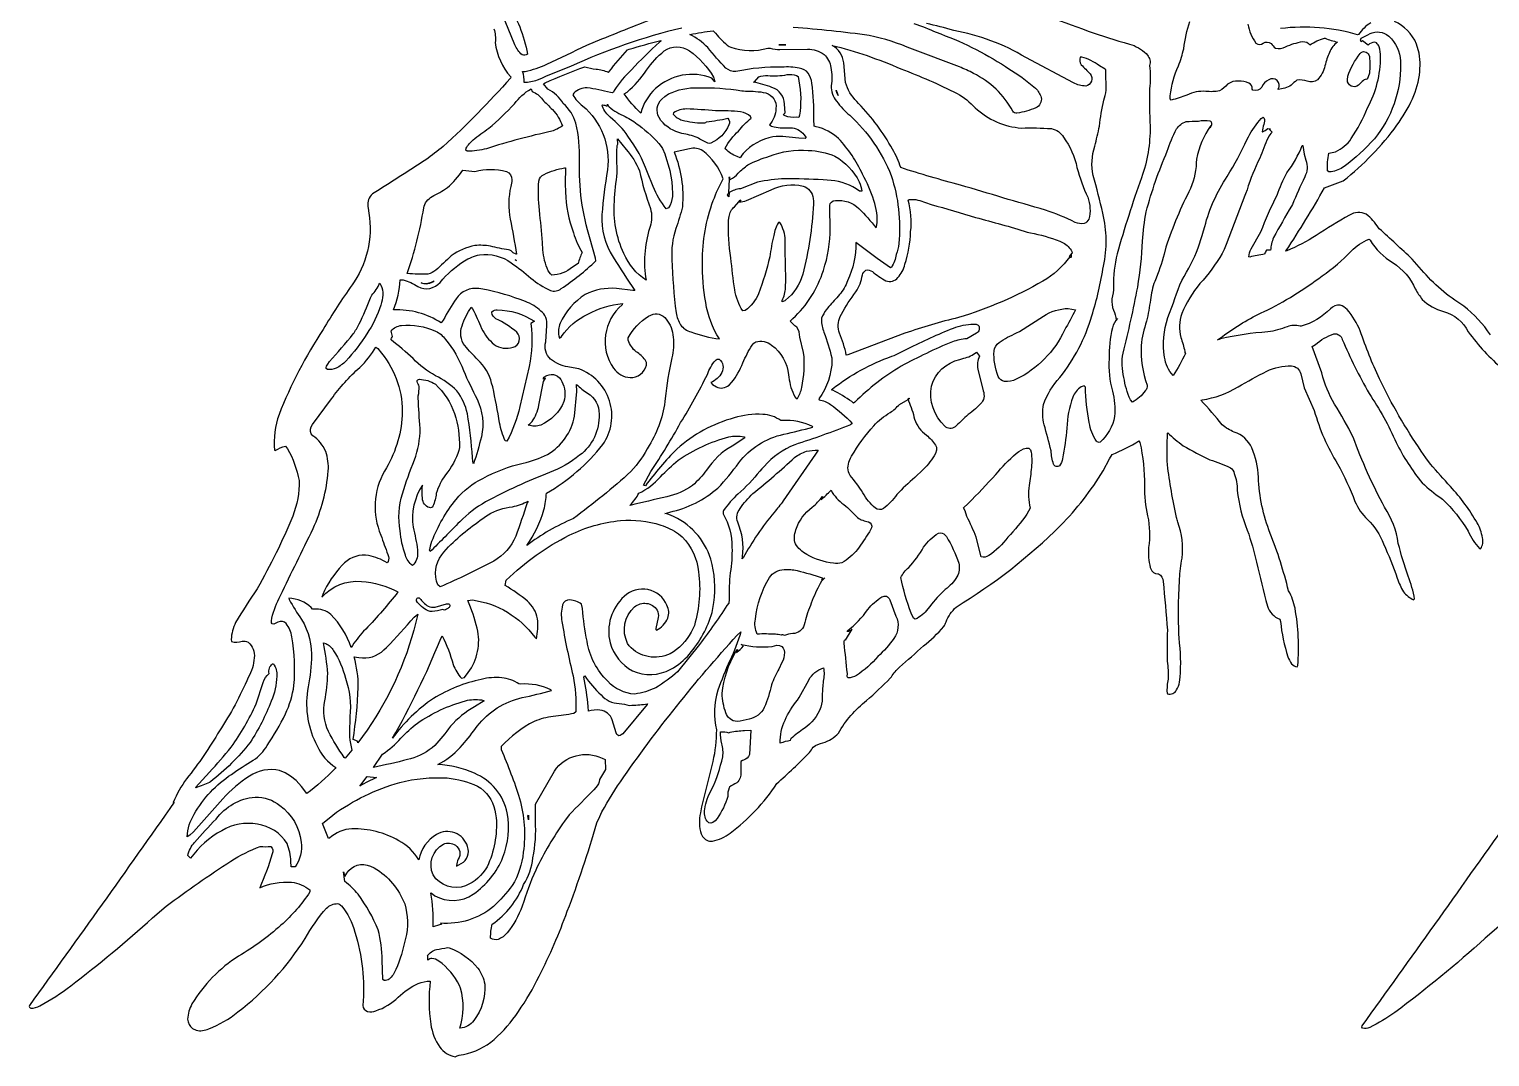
# Model space of a CAD drawing. Extents: x 0.8 to 44.8, y 1.2 to 29.5.
# Drawn here: x 0.79 to 22.09, y 1.5 to 16.5 of the extents above; entities that cross this region are included whole.
import ezdxf

# ---------------------------------------------------------------- set-up
doc = ezdxf.new("R2010")
doc.units = 0
doc.linetypes.add('0', pattern=[0])
doc.layers.add('1', color=7, linetype='0')

msp = doc.modelspace()

# ---------------------------------------------------------------- linework, layer by layer
at = {"layer": '1'}
for points in [[(7.871696, 16.269699), (7.685135, 16.720421), (7.665901, 16.75421, -0.068811), (7.450371, 17.151712, -0.186993), (7.467583, 17.429319, -0.104079), (7.503304, 17.461443, 0.078927), (7.752174, 16.894976, -0.096952), (8.05571, 16.132799, -0.250006), (7.976822, 16.123709, -0.133185)], [(10.908104, 9.423386, -0.133838), (11.036461, 8.936888, -0.046109), (11.010834, 8.563993, 0.035316), (10.995377, 8.176584), (10.988976, 8.123156, -0.016765), (10.562675, 7.518938), (10.243614, 7.121006, -0.043522), (9.924942, 6.884491, -0.065452), (9.617477, 6.793995, -0.190952), (9.225258, 6.980438, -0.161366), (8.924072, 7.566687, -0.033774), (8.858215, 8.043322), (8.843605, 8.107985, 0.108742), (8.673134, 8.170662, 0.358003), (8.564598, 8.094681, 0.102649), (8.555435, 7.852951, 0.01674), (8.718903, 7.05961, -0.060676), (8.757927, 6.536404), (8.731804, 6.513443, -0.039636), (8.429237, 6.469381, 0.060646), (8.152191, 6.396534, 0.077477), (7.670975, 6.030542), (7.669823, 5.985378, -0.026241), (7.938736, 5.271761, -0.10027), (7.993599, 4.485378, -0.108322), (7.832893, 4.000854, -0.031932), (7.558548, 3.692699, -0.193394), (6.783958, 3.450836), (6.802109, 3.430229, 0.068474), (6.68026, 3.397175), (6.677216, 3.406826, 0.051923), (6.645592, 3.890404), (6.648796, 3.893303), (6.701248, 3.852631, 0.288514), (7.263725, 3.87542, 0.147097), (7.695366, 4.413284, 0.137025), (7.759613, 5.059208, 0.245428), (7.282639, 5.638985, 0.094302), (6.744865, 5.766552), (6.790398, 5.791561, 0.089408), (7.105354, 6.052912, 0.028708), (7.321831, 6.327749, -0.174729), (7.977737, 6.742359, 0.017256), (8.402946, 6.846745), (8.3936, 6.857252, 0.133558), (7.954597, 6.939934), (7.930191, 6.942423, 0.134089), (7.678802, 7.031059, 0.090546), (7.381081, 7.008478, 0.084958), (6.68264, 6.730246, 0.089152), (6.084618, 6.149088, 0.034329), (6.780296, 7.583254), (6.810364, 7.645987, -0.049213), (6.970764, 7.226053, 0.104764), (7.094086, 7.025581), (7.133797, 7.037092), (7.187744, 7.107695, 0.227165), (7.319923, 7.754642, 0.049891), (7.182426, 8.159788), (7.251122, 8.168188, -0.204578), (8.160675, 7.624094), (8.174431, 7.608654), (8.18438, 7.600199, 0.087755), (8.199203, 7.894089, 0.171571), (8.05246, 8.151476, 0.03609), (7.727974, 8.377926), (7.745209, 8.458427, -0.074924), (8.663307, 9.112896, -0.089659), (9.411728, 9.326508, -0.097537), (9.99926, 9.261286, -0.063585), (10.257393, 9.132856), (10.310997, 9.08819, -0.169093), (10.548363, 8.576302, -0.106222), (10.488503, 7.796106), (10.440964, 7.699326, -0.147733), (10.133362, 7.383104, -0.336515), (9.537796, 7.499317), (9.513992, 7.534124, -0.338363), (9.616554, 8.066547, -0.46073), (9.943466, 8.019522, -0.172983), (9.960571, 7.911377), (9.926689, 7.750154), (9.928169, 7.735815), (9.933601, 7.724808, 0.177004), (10.100769, 7.903557, 0.206248), (10.087883, 8.089891, 0.523527), (9.465363, 8.22015, 0.273481), (9.25779, 7.543192, 0.201662), (9.584518, 7.134594, 0.233642), (10.142624, 7.156681, 0.10508), (10.415245, 7.378998, 0.108897), (10.745705, 7.983311), (10.770248, 8.130369, 0.107072), (10.728432, 8.7626, 0.223459), (10.140999, 9.403828), (10.100037, 9.41865), (10.058426, 9.431547), (10.094124, 9.441345), (10.129898, 9.450886, 0.126542), (10.831398, 9.801071, 0.035392), (11.135216, 10.170527, -0.17474), (11.790398, 10.586079, 0.016648), (12.215401, 10.690268), (12.20903, 10.701, 0.133347), (11.770172, 10.784334), (11.746918, 10.784943, 0.156188), (11.4851, 10.875532, 0.091165), (11.066437, 10.823399, 0.118663), (10.23391, 10.37031, 0.039782), (9.775795, 9.834051), (9.74823, 9.842627), (9.853745, 10.042765, 0.021759), (10.28701, 10.754822, 0.029078), (10.677116, 11.459894, -0.091145), (10.795105, 11.663261, -0.297581), (10.850708, 11.680138, -0.380073), (10.886307, 11.487291, -0.179696), (10.729141, 11.340811), (10.754097, 11.311296), (10.808807, 11.277191, 0.31609), (10.993088, 11.303661), (11.031815, 11.341524, 0.078655), (11.19397, 11.628101, -0.030486), (11.329208, 11.886354), (11.355705, 11.915754), (11.382645, 11.933008, -0.248644), (11.613976, 11.885834, -0.214832), (11.861893, 11.451639), (11.867165, 11.420124, 0.105629), (11.956039, 11.129261), (11.973297, 11.10684), (11.990662, 11.105558, 0.09542), (12.053406, 11.26906, 0.083518), (12.081207, 11.778406), (12.026222, 12.004015, 0.150641), (11.980721, 12.145979, -0.062324), (11.887222, 12.234482), (11.923813, 12.272774, 0.131858), (12.369545, 12.976114, 0.083386), (12.467659, 13.591881, 0.004807), (12.46212, 13.921726, -0.391709), (12.543755, 13.995558, -0.227732), (12.887695, 13.879152, -0.024395), (13.140602, 13.597284), (13.1502, 13.636625, 0.112678), (13.105568, 13.994984, 0.052095), (12.939682, 14.379143, 0.083938), (12.590363, 14.900297, 0.140036), (12.264732, 15.071461), (12.237389, 15.083349), (12.229385, 15.182411, 0.035678), (12.202072, 15.710453, 0.101352), (12.148994, 15.855753, 0.20379), (12.018456, 15.927547, 0.073649), (11.766594, 15.941938, 0.056038), (11.094795, 15.879469, -0.198279), (10.948227, 15.928848, -0.018565), (10.683319, 16.226604, 0.088388), (10.423225, 16.419209, -0.024381), (10.761948, 16.471622), (10.797043, 16.437056, 0.071003), (10.994736, 16.244457), (11.017632, 16.232805, 0.15995), (11.558868, 16.221735), (11.594513, 16.219913, 0.052797), (11.735527, 16.198759), (12.137329, 16.204725, -0.16614), (12.379707, 16.129089, -0.165523), (12.478638, 15.93503, -0.079452), (12.484848, 15.671783, 0.192904), (12.562218, 15.444014, 0.06613), (12.753647, 15.239574, -0.114928), (13.356705, 14.362129, -0.104262), (13.470345, 13.366844, -0.049397), (13.432495, 13.210079, -0.101824), (13.360802, 13.020964), (13.354752, 13.017408), (13.347977, 13.015566), (13.155624, 13.14912), (12.843529, 13.384226, -0.115611), (12.722298, 12.826195, -0.08893), (12.604607, 12.62331), (12.566071, 12.576544, 0.018663), (12.41272, 12.405973, 0.061068), (12.343742, 12.27939), (12.340561, 12.258165, 0.08487), (12.377892, 12.073977, -0.036176), (12.49147, 11.701632), (12.49498, 11.669893, -0.15256), (12.305069, 11.102592), (12.307259, 11.089085, -0.112424), (12.473724, 11.021734, -0.041978), (12.790932, 10.744213), (12.765167, 10.72459, -0.018231), (11.952011, 10.432566, 0.12415), (11.505547, 10.116278), (11.47406, 10.081877), (11.442215, 10.046158, -0.045284), (11.121986, 9.713818, 0.043439), (10.913345, 9.472963, 0.178359)], [(20.582382, 16.417246), (20.617188, 16.392481, -0.192579), (20.784042, 16.03157), (20.787727, 15.979927, -0.175049), (20.406677, 14.897512, -0.043181), (19.963249, 14.490759, -0.106572), (19.773582, 14.415239), (19.73909, 14.41724), (19.722038, 14.430212, -0.087582), (19.742332, 14.685452), (19.837006, 14.708166, 0.141119), (20.06694, 14.899233, 0.050125), (20.306206, 15.348066, 0.122856), (20.495369, 16.098141, 0.061011), (20.475708, 16.236986, 0.111887), (20.433784, 16.297728), (20.409966, 16.30628, 0.172978), (20.313934, 16.264933), (20.231667, 16.326601), (20.213936, 16.313847, -0.302614), (20.210045, 16.364168), (20.308716, 16.414854, -0.287569)], [(6.102646, 12.399435, 0.067497), (6.19976, 12.839014), (6.240837, 12.838757, -0.089379), (6.454796, 12.73946, 0.346323), (6.781036, 12.802299, -0.077116), (7.133507, 13.116238, -0.079848), (7.35434, 13.203676, -0.194342), (7.818619, 13.085756, -0.030291), (8.10508, 12.862448, 0.060394), (8.387947, 12.684559, 0.266192), (8.546829, 12.710836, 0.042933), (9.049973, 13.114288), (9.046982, 13.155016), (8.968094, 13.430458, -0.08326), (8.814545, 14.579454, 0.060435), (8.760292, 15.123512, 0.141038), (8.576691, 15.41287, 0.132234), (8.351456, 15.621912), (8.289063, 15.700937), (8.312317, 15.715338, -0.014592), (8.890793, 15.947647, 0.073285), (9.054085, 15.914948, -0.074149), (9.231956, 15.869961), (9.245911, 15.878813, -0.023564), (9.513199, 16.193514), (9.537117, 16.204105, -0.011694), (9.998863, 16.330135), (9.998611, 16.322414), (9.980423, 16.304777, 0.028191), (9.571503, 15.903025, 0.070549), (9.320656, 15.602169), (9.30999, 15.579296), (9.292953, 15.566923), (9.262924, 15.571272, 0.037505), (8.923157, 15.639925, 0.197251), (8.731453, 15.563446), (8.716705, 15.53878, 0.116791), (8.858131, 15.377499, -0.258319), (9.219887, 14.443567, 0.014841), (9.137878, 13.790602, 0.14994), (9.301544, 13.169115, 0.008912), (9.620476, 12.683775), (9.588631, 12.684246), (9.351112, 12.711102, 0.144763), (8.894897, 12.624876, 0.137303), (8.529343, 12.20443, 0.141734), (8.509048, 12.019827), (8.521965, 11.986601), (8.550629, 12.011873, -0.128554), (8.932877, 12.339706, -0.091885), (9.440453, 12.493967), (9.436089, 12.475977, 0.386092), (9.307907, 11.547901, 0.218678), (9.551826, 11.411703, 0.339843), (9.790428, 11.592409, 0.233657), (9.768105, 11.669504, 0.088712), (9.641457, 11.788885, -0.141624), (9.520653, 11.959324), (9.524483, 11.992662, -0.127715), (9.816933, 12.307819), (9.854729, 12.325441, -0.367482), (10.076294, 12.265642, -0.161865), (10.17923, 12.002832, -0.082777), (10.160789, 11.701344, 0.03383), (10.063828, 11.107874, -0.112429), (9.828194, 10.421165, -0.057254), (9.563423, 10.041695, -0.022617), (8.725548, 9.355894, 0.063732), (8.042854, 8.961487, 0.085818), (8.293686, 9.482954, 0.050786), (8.329201, 9.726068, 0.09865), (9.152435, 10.435648, 0.494325), (8.802414, 11.539423), (8.722786, 11.55521), (8.644722, 11.56867, -0.125594), (8.392235, 11.681967, -0.282702), (8.32061, 11.932735), (8.33567, 12.173269, 0.264751), (8.251305, 12.383783, 0.096686), (8.02433, 12.522516, 0.043244), (7.401855, 12.704638), (7.346718, 12.711121, 0.280643), (7.014183, 12.56386, 0.031862), (6.827095, 12.250669), (6.796669, 12.20998, 0.158262)], [(10.78511, 15.728458), (10.744652, 15.782566, 0.284998), (9.920799, 15.628677, 0.138439), (9.705154, 15.272629, -0.055786), (9.465218, 15.552528), (9.505791, 15.579466, 0.075709), (9.789711, 15.89913, -0.05989), (10.047256, 16.179298, -0.324392), (10.415161, 16.178076, -0.113758), (10.765099, 15.796385, -0.073823)], [(11.823868, 16.267664, -0.041467), (11.717751, 16.268864, -0.019142)], [(16.173523, 13.661863, -0.161655), (16.04203, 13.677523, 0.034306), (15.608269, 13.856495, -0.004013), (14.370102, 14.220844, -0.013185), (13.496902, 14.475933, 0.063093), (13.377434, 14.745232, 0.065305), (12.88208, 15.4118), (12.855797, 15.441721, -0.129754), (12.69326, 15.71842), (12.665329, 16.003212, 0.25153), (12.496544, 16.26018, -0.042925), (13.500633, 15.917002, -0.026881), (14.319664, 15.559261, -0.07304), (14.583771, 15.349728, 0.17131), (15.258575, 15.053215, -0.028247), (15.693871, 15.04497, -0.212561), (15.872955, 14.919077, -0.104661), (16.067589, 14.476824, 0.04408), (16.225281, 14.043493, -0.15515), (16.239754, 13.723539, -0.20406)], [(20.011604, 15.756994), (20.018555, 15.809137, -0.088774), (20.198074, 16.142273, -0.571975), (20.323883, 16.121178), (20.332321, 16.095779, -0.054385), (20.331596, 15.855536), (20.30027, 15.761675, 0.31679), (20.244049, 15.747101, 0.04458), (20.170753, 15.677593, -0.631154)], [(11.803345, 15.402561, 0.32035), (11.61956, 15.646612, 0.047632), (11.35112, 15.723083, 0.034525), (11.364433, 15.726833), (11.426682, 15.799442, -0.112794), (11.558182, 15.820087, 0.063207), (11.839966, 15.832668, -0.093104), (11.977203, 15.819832), (12.000458, 15.807299, -0.081969), (12.029549, 15.298857), (12.022842, 15.241621), (12.012459, 15.208235), (11.970291, 15.211718, -0.125741), (11.810661, 15.231375), (11.794594, 15.2432), (11.789146, 15.251078), (11.810936, 15.276911)], [(7.261047, 14.88003, -0.019349), (7.488281, 15.05047, 0.035087), (7.864418, 15.409458, -0.102391), (8.105682, 15.624113), (8.121407, 15.588488, -0.140536), (8.272797, 15.472574, 0.032551), (8.421097, 15.323442, -0.094418), (8.563049, 15.085581, -0.088856), (8.40757, 15.007238, 0.024792), (7.456673, 14.75214, -0.066981), (7.17601, 14.716053), (7.154686, 14.731489), (7.16069, 14.759096, -0.112944)], [(11.234825, 15.593962, -0.044141), (11.527763, 15.568844, -0.369937), (11.678192, 15.339764, -0.164723), (11.585342, 15.098795), (11.614983, 15.081238), (11.65313, 15.069508, 0.06006), (11.888252, 15.059111, -0.226554), (12.086395, 14.957417), (12.116577, 14.915977), (12.105873, 14.899721), (12.011978, 14.904551, 0.055453), (11.634216, 14.927206, 0.15726), (11.199974, 14.683279), (11.181099, 14.657385), (11.166351, 14.631334), (11.154457, 14.616701), (11.110199, 14.639854, -0.111226), (10.941338, 14.746756), (10.935532, 14.759647, -0.072423), (11.133224, 15.010431, -0.0592), (11.317825, 15.199572), (11.307076, 15.22051, 0.156582), (11.162964, 15.289482, 0.044313), (10.798485, 15.302811, 0.015742), (10.37352, 15.332783, 0.134825), (10.18602, 15.277315), (10.180115, 15.255224, 0.189031), (10.312202, 15.170895, 0.082073), (10.608307, 15.130692, 0.265018), (10.666161, 15.144495, 0.017995), (10.974602, 15.195473, -0.305343), (10.992348, 15.100622, -0.1893), (10.729774, 14.833727, -0.116365), (10.686127, 14.832561, -0.045346), (10.529587, 14.916218, 0.046656), (10.303802, 14.974518, -0.158938), (10.000252, 15.162611), (9.972908, 15.206789, -0.337157), (10.011292, 15.477268), (10.055565, 15.51638), (10.111832, 15.551825, -0.117678), (10.541611, 15.642275, -0.044397), (11.178604, 15.597431), (11.205757, 15.595436)], [(12.556908, 15.605528), (12.585701, 15.529772, -0.115009)], [(9.886803, 14.201441), (9.804329, 14.405659, 0.078288), (9.517708, 14.933664, 0.084639), (9.261841, 15.21032, -0.110965), (9.146858, 15.366837), (9.143913, 15.387333), (9.147675, 15.392132, -0.095214), (9.215881, 15.372478), (9.221909, 15.40226, 0.12859), (9.245277, 15.363047, 0.075099), (9.479324, 15.221485, -0.061361), (9.67572, 15.093428, -0.068079), (10.004974, 14.786392), (10.023682, 14.754025, -0.094354), (10.170525, 14.100777, -0.090346), (10.136429, 13.926233), (10.111626, 13.890261), (10.078857, 13.874039, -0.072829)], [(17.365814, 13.317284), (17.337967, 13.214369, -0.031346), (17.20224, 12.816912, 0.06308), (17.138855, 12.545746, -0.021698), (17.082443, 12.23772, 0.051059), (17.001579, 11.88106, 0.090276), (17.091072, 11.301632, -0.234319), (17.063988, 11.21726, -0.105047), (16.876656, 11.052868), (16.848595, 11.089199, -0.080433), (16.752808, 11.415543, -0.114587), (16.740822, 11.769962, 0.014623), (16.952713, 12.734159, 0.033524), (17.022697, 13.403992, -0.028579), (17.077888, 13.832916, -0.039806), (17.385254, 14.714357, -0.046196), (17.520035, 15.040279, -0.186039), (17.660194, 15.148083, -0.027249), (17.839523, 15.154076, -0.110275), (18.005623, 15.158369), (18.016922, 15.151859), (18.025383, 15.143042, -0.259442), (18.009575, 15.056692), (18.019356, 15.090105, 0.100177), (17.810226, 14.599928, -0.0902), (17.725281, 14.173443, 0.040482)], [(18.527496, 14.093777, 0.000796), (18.212212, 13.279219), (18.186409, 13.225346, -0.052366), (17.859825, 12.783514, 0.075754), (17.596779, 12.346457, 0.142541), (17.581337, 11.997478, -0.039521), (17.639336, 11.795162, 0.341257), (17.649414, 11.765226, -0.034078), (17.470657, 11.444613, -0.165315), (17.345757, 11.708214, -0.124593), (17.393211, 12.287125), (17.476395, 12.501492, -0.073307), (17.69873, 13.010601, 0.056614), (17.892403, 13.488228), (17.91201, 13.552958), (17.931419, 13.617638, -0.083618), (18.259079, 14.349024, 0.031512), (18.549706, 14.889809, -0.055214), (18.729935, 15.165768), (18.75544, 15.190887), (18.781715, 15.212654), (18.793297, 15.203325, -0.216057), (18.791046, 15.106209, 0.028767), (18.768593, 14.999239), (18.772713, 14.996168, 0.082617), (18.849579, 15.045961, 0.133684), (18.891022, 15.042725, -0.141818), (18.874168, 15.033287), (18.911659, 14.992407, 0.084967), (18.853951, 14.912666, 0.014719), (18.736, 14.614113, 0.050606), (18.547859, 14.15262)], [(9.834229, 13.588184, 0.11481), (9.782654, 12.832973, -0.141436), (9.46106, 13.221027, -0.131259), (9.32135, 13.984081, -0.015974), (9.363205, 14.399595, -0.015032), (9.360245, 14.777214, -0.086751), (9.370544, 14.816603), (9.366112, 14.898569), (9.492821, 14.741549, -0.084996), (9.687355, 14.430269, 0.032179), (9.846581, 13.880354, -0.157077), (9.842064, 13.617069)], [(10.312599, 13.905947, -0.034267), (10.218384, 13.589403, 0.094617), (10.159424, 13.137602, 0.02352), (10.221436, 12.356615, 0.083488), (10.285622, 12.179983, 0.155208), (10.438606, 12.079212, 0.056532), (10.852844, 11.976604, -0.101291), (10.654327, 12.507395, -0.055587), (10.607674, 13.101004, -0.095062), (10.764427, 13.995405, -0.032891), (10.906624, 14.314342, 0.144948), (10.609795, 14.723198, 0.198609), (10.41848, 14.75131), (10.19339, 14.702179, -0.11925)], [(12.480705, 14.290104), (12.36412, 14.298744, 0.009924), (11.810265, 14.313038, 0.04557), (11.406982, 14.263021), (11.159821, 14.168381, 0.116724), (10.994476, 14.111671), (10.992462, 14.05027), (10.970795, 14.080547, -0.173218), (10.992294, 14.110157), (10.99868, 14.308989, -0.358079), (11.001602, 14.343273, -0.161691), (10.998749, 14.314026, 0.302615), (11.008492, 14.302847, 0.139475), (11.127708, 14.397327, -0.050852), (11.269447, 14.5168, -0.045386), (11.584862, 14.642933, -0.117606), (12.149574, 14.724953, -0.106331), (12.537651, 14.642067, -0.144217), (12.89193, 14.269957, -0.102862), (12.92804, 14.130497), (12.89492, 14.134144, 0.135364)], [(19.379944, 14.67378), (19.404373, 14.585381, -0.21152), (19.389175, 14.340036, 0.014134), (19.211342, 13.939999), (19.198166, 13.914574, 0.015477), (18.935242, 13.454378, 0.092271), (18.89122, 13.271637), (18.831123, 13.271637, 0.036485), (18.802902, 13.212481, 0.036145), (18.588608, 13.170269), (18.575668, 13.17544, -0.12331), (18.605774, 13.290903), (18.750336, 13.540022, -0.023614), (18.985382, 14.075941, -0.035868), (19.129562, 14.400625, 0.059105), (19.352615, 14.796997), (19.359375, 14.799568)], [(6.301765, 12.930532, 0.0431), (6.540817, 13.888298, -0.217051), (6.66185, 14.053509, 0.033418), (6.886055, 14.18395, 0.065229), (7.111168, 14.439112), (7.286316, 14.421602, -0.127662), (7.747696, 14.420238, -0.339056), (7.824615, 14.298849, -0.078516), (7.81131, 14.202066, 0.104409), (7.80246, 13.723883, -0.014073), (7.892403, 13.213713), (7.889084, 13.211748), (7.845566, 13.232103, 0.192724), (7.779739, 13.275976, -0.025908), (7.513931, 13.329935, 0.069912), (7.288361, 13.338579, 0.10522), (6.943329, 13.191299, -0.007067), (6.716621, 12.979389, -0.084613), (6.602768, 12.9209, -0.033178)], [(8.60611, 14.245802), (8.610184, 14.119133, 0.086116), (8.724892, 13.525465, 0.069042), (8.853821, 13.235407, 0.075916), (8.793556, 13.077255), (8.712196, 13.021736, -0.159647), (8.407257, 12.908007), (8.38781, 12.924244), (8.35778, 12.971584, -0.086855), (8.277847, 13.276943), (8.271324, 13.381838, 0.018489), (8.227409, 13.853384, -0.042577), (8.218567, 14.28093, -0.231261), (8.296333, 14.37781, -0.070083), (8.596092, 14.472944), (8.606285, 14.471441)], [(11.818375, 12.724167), (11.824211, 12.843845, -0.013452), (11.813759, 13.415739, 0.133753), (11.734116, 13.674234), (11.712646, 13.67449, 0.088581), (11.644974, 13.486631, 0.022225), (11.587212, 13.175261, -0.030772), (11.42321, 12.636625, -0.136932), (11.230171, 12.392784), (11.19268, 12.385807, -0.098093), (11.077507, 12.694269, -0.016099), (11.020508, 13.161076, -0.055468), (10.986893, 13.707956), (10.995056, 13.7628, -0.207283), (11.071526, 13.904472), (11.138763, 13.975794, -0.330028), (11.165405, 14.004971, -0.070794), (11.141289, 13.977253, 0.12305), (11.247238, 13.996698), (11.606094, 14.151079, -0.175087), (12.072174, 14.207998, -0.303923), (12.218712, 14.026211), (12.223671, 13.986273), (12.225555, 13.94244, -0.046212), (12.069733, 12.921408, -0.153846), (11.818535, 12.540411, -0.116361), (11.766945, 12.518957), (11.769844, 12.537958, 0.081901)], [(15.571152, 12.82003, -0.056755), (14.341507, 12.289042, 0.025314), (13.555359, 12.058699), (12.72522, 11.743593), (12.703163, 11.740801, 0.055139), (12.603523, 12.060236, -0.202898), (12.615623, 12.304874), (12.631531, 12.34016, -0.029011), (12.843796, 12.665396, 0.106372), (12.938202, 12.910469, -0.196204), (12.989929, 12.98061, -0.196918), (13.08416, 12.960089, 0.037202), (13.279953, 12.824701, 0.326178), (13.45562, 12.870758, 0.122553), (13.557808, 13.065308, 0.068831), (13.641769, 13.542038, 0.103839), (13.60379, 14.001833), (13.622284, 14.012358), (13.719231, 14.010159, -0.037806), (13.941574, 13.936106, -0.011155), (14.589958, 13.748783, -0.010587), (15.343231, 13.536242), (15.389076, 13.524933, -0.047286), (15.81707, 13.40229), (15.863876, 13.378389, -0.156188), (15.994736, 13.250601), (15.999176, 13.233126), (15.969887, 13.197544, 0.423354), (15.960495, 13.178423), (15.982239, 13.206297), (15.983322, 13.168581, -0.464292), (15.962471, 13.173468, -0.10251)], [(5.140762, 11.610357), (5.166878, 11.646626, 0.01978), (5.513298, 12.04973, 0.048581), (5.598724, 12.196346, 0.025295), (5.765709, 12.577263), (5.78212, 12.612854, 0.066579), (5.900322, 12.789351), (5.917526, 12.763517, -0.188435), (5.915329, 12.4711, -0.078175), (5.710358, 12.052052, -0.051618), (5.4067, 11.654076, -0.078983), (5.263519, 11.549833, -0.125007), (5.137131, 11.529984), (5.11676, 11.542723, -0.141604)], [(6.541786, 12.783136, 0.115222), (6.692787, 12.823008, -0.297001), (6.502144, 12.793215)], [(7.843643, 11.854313, 0.575369), (7.898705, 12.073448, 0.073985), (7.594048, 12.269222, -0.206776), (7.53289, 12.360577), (7.536674, 12.372938, -0.21007), (7.612755, 12.401068, -0.143404), (8.156883, 12.234495), (8.104111, 12.199362, -0.084923), (8.078491, 11.572289), (7.941673, 10.989197, -0.072708), (7.754234, 10.4853), (7.729561, 10.491104, -0.056493), (7.646767, 10.75148, 0.012458), (7.547295, 11.275721), (7.53186, 11.331257, 0.143907), (7.32946, 11.671928, -0.009957), (7.139938, 11.878321, -0.263874), (7.101517, 12.167398, -0.075782), (7.235146, 12.438646), (7.254639, 12.415943, -0.018807), (7.384438, 12.129009, 0.11052), (7.56826, 11.897541, 0.233188)], [(14.91848, 11.428062, -0.105769), (14.857689, 11.802704, -0.208844), (14.932442, 11.923697, -0.051649), (15.187546, 12.063656), (15.227058, 12.085327), (15.578789, 12.310129, -0.133661), (15.941078, 12.422453), (16.04615, 12.40148, -0.022369), (15.884743, 12.104696, -0.172004), (15.182007, 11.388731, -0.137446), (15.011314, 11.355633, -0.246757)], [(6.087318, 12.010626), (6.066727, 12.090969, -0.218051), (6.217438, 12.172922, -0.127646), (6.714539, 12.091766, -0.111878), (6.858498, 11.970665, -0.0854), (7.119957, 11.516993, 0.014961), (7.318336, 11.097509, -0.16995), (7.382675, 10.549244, -0.016668), (7.26767, 10.154663), (7.258514, 10.188999), (7.251221, 10.246521, 0.025587), (7.177994, 10.886072, 0.103646), (7.025284, 11.218811, 0.080546), (6.711449, 11.439178, -0.07185), (6.386345, 11.689713, 0.021409), (6.065361, 11.96319, -0.169855)], [(14.614998, 12.072147), (14.602272, 12.061926), (14.460052, 11.979313, 0.068112), (14.25103, 11.933485, 0.030166), (13.504036, 11.576771, 0.066997), (12.830383, 11.053473), (12.807991, 11.041302), (12.784401, 11.062012, 0.031851), (12.506218, 11.228065), (12.497276, 11.2306), (12.488419, 11.232456), (12.504005, 11.248024, -0.082377), (13.36953, 11.72352, 0.025489), (13.604698, 11.836477, -0.021212), (14.265358, 12.13509, -0.07432), (14.55883, 12.19417), (14.597839, 12.190369), (14.625832, 12.177565, -0.42512)], [(5.249329, 5.706388, -0.032703), (4.837952, 5.341608), (4.758446, 5.447193), (4.678726, 5.53228), (4.598961, 5.598118), (4.519226, 5.64595), (4.439682, 5.677013, 0.216203), (4.000443, 5.595396, 0.074054), (3.612526, 5.267782), (3.181725, 4.786629), (3.129417, 4.735373), (3.092834, 4.713333, -0.13165), (3.194344, 5.043024, -0.117125), (3.737617, 5.622576, -0.020334), (4.056305, 5.830376, 0.108997), (4.2575, 6.042521, 0.027485), (4.525032, 6.504114, 0.073811), (4.648537, 6.919024, 0.060326), (4.619644, 7.630209, 0.100432), (4.536842, 7.823538, 0.353621), (4.415344, 7.842613), (4.386345, 7.827076), (4.354561, 7.815983), (4.333237, 7.819096), (4.321617, 7.835384), (4.318985, 7.863821), (4.324585, 7.903376, -0.043194), (4.450089, 8.231905, -0.000165), (4.928169, 9.208776, 0.086338), (5.149345, 10.050398, 0.095975), (5.111549, 10.333458, 0.150699), (4.923691, 10.563974, -0.35797), (4.899628, 10.692066), (4.918312, 10.727318), (5.196541, 11.10091, -0.058573), (5.6101, 11.561174, 0.065841), (5.842545, 11.85828), (5.873116, 11.835707), (5.926964, 11.769098, -0.182175), (6.227936, 10.85923, -0.124801), (5.968071, 10.047132, 0.231746), (5.91539, 9.112394, 0.006319), (6.018478, 8.832697), (6.026268, 8.800909, -0.274647), (6.008102, 8.710733, 0.083209), (5.737915, 8.816591, 0.226315), (5.387764, 8.710073), (5.351707, 8.677195, 0.08332), (5.068199, 8.246626), (5.056168, 8.208214, -0.237483), (5.632515, 8.437838, -0.10724), (6.165878, 8.285843), (6.137398, 8.249674, -0.028103), (5.664955, 7.710369, 0.042443), (5.481384, 7.4739, 0.117835), (5.187309, 7.95668, 0.201053), (4.940643, 8.033936), (4.917519, 8.03437), (4.901398, 8.05624, 0.180245), (4.574524, 8.192575), (4.578697, 8.174683, 0.027984), (4.759972, 7.884077, -0.154327), (4.903419, 7.302158, -0.034044), (4.847755, 6.84457, 0.161546), (4.98658, 6.039347, 0.143281), (5.259125, 5.720966)], [(14.289612, 10.695217, -0.379111), (14.140617, 10.701521, -0.252532), (13.944054, 11.288773, -0.270676), (14.35743, 11.677011), (14.386307, 11.685467), (14.415466, 11.694117, 0.123446), (14.6035, 11.785616), (14.64534, 11.722881, 0.184717), (14.622536, 11.533422), (14.698906, 11.217995, -0.299715), (14.661911, 11.027792, -0.034061), (14.454254, 10.851818, -0.015901)], [(6.52095, 9.843794, 0.179147), (6.385933, 9.229067, -0.032489), (6.450424, 8.897171), (6.451385, 8.860056, -0.215331), (6.378433, 8.670696, -0.17423), (6.275696, 8.820679, -0.069299), (6.196976, 9.1759, -0.119686), (6.232613, 9.716824, -0.024583), (6.406952, 10.210917, 0.085973), (6.488518, 10.671389, -0.009804), (6.461189, 11.111851), (6.46241, 11.145748, 0.035834), (6.477119, 11.283287, -0.052191), (6.44413, 11.355392, -0.442473), (6.478653, 11.387733, -0.140969), (6.710915, 11.314898, -0.130741), (6.987648, 10.886774, -0.095069), (7.060852, 10.393791), (7.053513, 10.350845, -0.098909), (6.858566, 9.995617, 0.079509), (6.72348, 9.723099, -0.075427), (6.675896, 9.535419, -0.416574), (6.623566, 9.51536, -0.317384), (6.523041, 9.650679, -0.058231)], [(6.660881, 9.024796, -0.078854), (7.013443, 9.635315, -0.098921), (7.401039, 9.942156, -0.072636), (7.991226, 10.161678, 0.051949), (8.347443, 10.29043, 0.21254), (8.741585, 10.851465), (8.774933, 11.208006), (8.769432, 11.313164, 0.062099), (8.929619, 11.186468, -0.265909), (9.098549, 10.879372, -0.247113), (8.815262, 10.279257, -0.075888), (8.376587, 10.025249, 0.032977), (7.443184, 9.598389, 0.064502), (7.066383, 9.309959, -0.006866), (6.63472, 8.873545), (6.626938, 8.892221, -0.043455)], [(8.289902, 11.388159, -0.274187), (8.290489, 11.420408), (8.338249, 11.443403, -0.421162), (8.556061, 11.357466, -0.193345), (8.585663, 11.062468, -0.193404), (8.248932, 10.720301, -0.170545), (8.065193, 10.719044), (8.094475, 10.742577), (8.120316, 10.770863, 0.10597), (8.220108, 11.009312), (8.290001, 11.355207), (8.318573, 11.405087, 0.13451)], [(13.826004, 10.072609), (13.703537, 9.95435, 0.028146), (13.439445, 9.704975, -0.082798), (13.244392, 9.500118, -0.29427), (13.128967, 9.507351, -0.1007), (12.946465, 9.733204, 0.024374), (12.760719, 9.985716, -0.258198), (12.752602, 10.204657), (12.765541, 10.235003), (12.78006, 10.265074, -0.047264), (13.104858, 10.710646, -0.073863), (13.343956, 10.902445, 0.061671), (13.478394, 11.021469), (13.604958, 11.093773, -0.809449), (13.625206, 11.107117), (13.607468, 11.095203), (13.60952, 11.071753, -0.054203), (13.698776, 10.808243, 0.169833), (13.871696, 10.572598, -0.068913), (14.006844, 10.427101), (14.018173, 10.398596), (14.018867, 10.354086), (14.003166, 10.304089, -0.081798)], [(9.552338, 9.550863, 0.061233), (9.679443, 9.724556, 0.100984), (9.992378, 9.965599, -0.020226), (10.252411, 10.208094, -0.085488), (10.990952, 10.547167, -0.099896), (11.212227, 10.549961), (11.226265, 10.535568), (11.036926, 10.414022, 0.11709), (10.665642, 10.062368, -0.057856), (10.459785, 9.837379, -0.094501), (10.085945, 9.672754, 0.005526), (9.553596, 9.547375)], [(11.188713, 8.799374, 0.139575), (11.119507, 9.302048, -0.267498), (11.154762, 9.501261, -0.057907), (11.342491, 9.720453, 0.014558), (11.949387, 10.244249, -0.089663), (12.12484, 10.337727, -0.027613), (12.291534, 10.355497), (12.256218, 10.293457), (11.783546, 9.612892, -0.021695), (11.650696, 9.445431, 0.048025), (11.199005, 8.780437), (11.186279, 8.76918)], [(15.371178, 9.839836, 0.10713), (15.385368, 9.508394), (15.336647, 9.421286, -0.040957), (15.058273, 9.084364, -0.085225), (14.780846, 8.814137, -0.237782), (14.670143, 8.798031), (14.59848, 9.08292, 0.026791), (14.462433, 9.384577), (14.438477, 9.470398), (14.41333, 9.512789), (14.482788, 9.576208, 0.006205), (14.883316, 9.996735, -0.042039), (15.182648, 10.306278), (15.220711, 10.333817, -0.164721), (15.366577, 10.383852), (15.391747, 10.357288, -0.089731), (15.40271, 10.102741, -0.01897)], [(6.833237, 8.866554), (6.902084, 8.944851, -0.045953), (7.48069, 9.409128, -0.106521), (7.834465, 9.528652, 0.081019), (8.062431, 9.610992), (8.048523, 9.586664, -0.013063), (7.883034, 9.096645, -0.165237), (7.562035, 8.736025, -0.020125), (6.77861, 8.357151), (6.747452, 8.388771, -0.267745), (6.803101, 8.825655)], [(12.127266, 8.832682, -0.139926), (11.962013, 8.985268, -0.179198), (11.969254, 9.189508, -0.15947), (12.207542, 9.522585, 0.063446), (12.354744, 9.676033), (12.335342, 9.626728, 0.011645), (12.480598, 9.768915, 0.119641), (12.669106, 9.559631, -0.035805), (12.866592, 9.370132, 0.111818), (13.024925, 9.308485, -0.394445), (13.072029, 9.218216), (13.040833, 9.162766, -0.012044), (12.866394, 8.905037, -0.097545), (12.638115, 8.710798, -0.141162), (12.51767, 8.702335, -0.105307)], [(14.31765, 8.505272, -0.093565), (14.147278, 8.321146, 0.054466), (13.923203, 8.072954), (13.892174, 8.036341, -0.126269), (13.709084, 7.88611), (13.685326, 7.899818), (13.649124, 7.976553, -0.039661), (13.499557, 8.495241, -0.102287), (13.613792, 8.643066, 0.058053), (13.831261, 8.936579, -0.109361), (14.04628, 9.141706, -0.337315), (14.147377, 9.111568), (14.163193, 9.092573, -0.055928), (14.343781, 8.705456, -0.186861)], [(12.340431, 8.458879, 0.018638), (12.391373, 8.493038, 0.116388), (12.306923, 8.377569, 0.035913), (12.179993, 8.085192, 0.055893), (12.090233, 7.803183, -0.326872), (11.922623, 7.677563, 0.057966), (11.802956, 7.651222, 0.141622), (11.752403, 7.656445, -0.022615), (11.671555, 7.669983, 0.005429), (11.403862, 7.670799, -0.15948), (11.37767, 7.888329, -0.104686), (11.582687, 8.496584, -0.23337), (11.795708, 8.610378, -0.085357), (11.987862, 8.596846, -0.022705), (12.351868, 8.491024, -0.271297)], [(6.81974, 8.029396, -0.049614), (6.665955, 7.99835), (6.634521, 8.00078), (6.603912, 8.008541, -0.136289), (6.436424, 8.155203, -0.799286), (6.485687, 8.191111, 0.093793), (6.60363, 8.076588, 0.181162), (6.707817, 8.064526), (6.874718, 8.109907, -0.896517), (6.910698, 8.059727, -0.165306), (6.87088, 8.032541, -0.44349)], [(13.397972, 7.606548, -0.056014), (13.165169, 7.343639, -0.062282), (12.851074, 7.064259, -0.141379), (12.726898, 7.032064), (12.71846, 7.049143), (12.719078, 7.094852, 0.002172), (12.672462, 7.537462, -0.108919), (12.678978, 7.58135), (12.685196, 7.585083), (12.692955, 7.582439), (12.791275, 7.739822, -0.227452), (12.714455, 7.707651), (12.720261, 7.716726, 0.074224), (13.017555, 8.029541, -0.082393), (13.223129, 8.211855, -0.527488), (13.336456, 8.170012), (13.428078, 7.931894, -0.27063)], [(6.396141, 7.727663, -0.097695), (5.579208, 6.082182), (5.576057, 6.109367), (5.511749, 6.12952, 0.028098), (5.587189, 6.892086, 0.068728), (5.52523, 7.33823), (5.596123, 7.328754, 0.242262), (5.961426, 7.439573), (5.999466, 7.473978, 0.013591), (6.403183, 7.918478), (6.457245, 7.962572)], [(5.141602, 7.093811, 0.030547), (5.080254, 7.541264), (5.111534, 7.53314, -0.141321), (5.227516, 7.427301, -0.074208), (5.400734, 7.027779, -0.104034), (5.465797, 6.465855), (5.463646, 6.417711), (5.461586, 6.369684, 0.087318), (5.493835, 5.976059), (5.394279, 5.860682), (5.382431, 5.871353, -0.034271), (5.151466, 6.249569, -0.155778), (5.097488, 6.697062, 0.039767)], [(11.765778, 7.254179), (11.721756, 7.159733, 0.049036), (11.611832, 6.928566, -0.044667), (11.507927, 6.5986, -0.231055), (11.285133, 6.428944, -0.043963), (11.109779, 6.396275, -0.335134), (10.947937, 6.522938, -0.090448), (10.893127, 6.803816, -0.109613), (11.093719, 7.415485), (11.116341, 7.445644), (11.101944, 7.394794, 0.011801), (11.206253, 7.496874), (11.172859, 7.518511, 0.088957), (11.622414, 7.490141), (11.656052, 7.497398), (11.688225, 7.506872), (11.731453, 7.501282, -0.367954), (11.800362, 7.400019, -0.1141)], [(3.415138, 5.65601, 0.023312), (3.733894, 6.020382, 0.047862), (4.098488, 6.651346), (4.201843, 6.963562, -0.154848), (4.286354, 7.094248, -0.291515), (4.33773, 7.235844), (4.34906, 7.234241, -0.179982), (4.397148, 7.056068, -0.100209), (4.316406, 6.69067, -0.050891), (4.009743, 6.08901, -0.06061), (3.431839, 5.513958), (3.416214, 5.505192, -0.000799), (3.219612, 5.427099), (3.214561, 5.429447)], [(9.797256, 6.641264), (9.442863, 6.216513), (9.421875, 6.198807, -0.532575), (9.358795, 6.206657), (9.346138, 6.230495), (9.289444, 6.416464, 0.299978), (9.111755, 6.558449, 0.105899), (8.942795, 6.547182), (8.94136, 6.612749, 0.025476), (8.876617, 7.039968), (8.890823, 7.060183, 0.066632), (9.129341, 6.783403, 0.220392), (9.392189, 6.657644, -0.061544), (9.539513, 6.625616), (9.57766, 6.634655, 0.053977), (9.802277, 6.652655)], [(12.353226, 6.779551, -0.075726), (12.334335, 6.601862, -0.152468), (12.087234, 6.293562, 0.014715), (11.898651, 6.147955, 0.259553), (11.886192, 6.117664, 0.036306), (11.741364, 6.077909, -0.121964), (11.810745, 6.41427, -0.074494), (11.990891, 6.704403), (12.016869, 6.743971), (12.15535, 6.998753, -0.189345), (12.370125, 7.176947, -0.104035), (12.367218, 6.981731, 0.025028)], [(6.306107, 5.838272, -0.007516), (5.810684, 5.722935), (5.941246, 5.918463, 0.063884), (6.207863, 6.151167, -0.027357), (6.448647, 6.372076, -0.078811), (7.150558, 6.697123, -0.092618), (7.3843, 6.709244), (7.420639, 6.697403), (7.281509, 6.607555, 0.08395), (6.930862, 6.325172, -0.029256), (6.701988, 6.042652, -0.120832), (6.346741, 5.850548)], [(11.311295, 6.266264), (11.312935, 6.266264), (11.289986, 5.911484, -0.223155), (11.205124, 5.830397), (11.188179, 5.82509), (11.167511, 5.81012), (11.166489, 5.655668, -0.207643), (11.107697, 5.49811, 0.048787), (10.999863, 5.435638), (10.993263, 5.425058, 0.097683), (10.974251, 5.299311, -0.083665), (10.820427, 4.981247), (10.78968, 4.945503), (10.758789, 4.920282), (10.7285, 4.90859), (10.699562, 4.913443), (10.672737, 4.937849, -0.196042), (10.639862, 5.117338, -0.093114), (10.739563, 5.400238, 0.057861), (10.901253, 5.879301, 0.107377), (10.888954, 6.070757, -0.065339), (10.870461, 6.241796, -0.134562), (10.992744, 6.229446), (11.009705, 6.236593, -0.054352), (11.221039, 6.262571)], [(9.020706, 5.397516, -0.003001), (8.661629, 5.032627), (8.596497, 4.941971, 0.043588), (8.17424, 4.22628, 0.028929), (7.978455, 3.69928, -0.082753), (7.757111, 3.311504, -0.128451), (7.625641, 3.21463, -0.233785), (7.516792, 3.234241, -0.061651), (7.538666, 3.435379, 0.149413), (7.997292, 4.016521, 0.119492), (8.133492, 4.405472, 0.066447), (8.169167, 4.942703, 0.000562), (8.173317, 5.187054), (8.447083, 5.671843), (8.477058, 5.715221, -0.359928), (9.186485, 5.83794), (9.190186, 5.693096), (9.106201, 5.546137, -0.165045), (9.050476, 5.433329)], [(6.725784, 4.746065, 0.208711), (6.470894, 4.376316, 0.136389), (6.177414, 4.653667, 0.140087), (5.495041, 4.826715, 0.187383), (5.169151, 4.691612), (5.153175, 4.685003), (5.067192, 4.90583), (5.215645, 5.029676, -0.090265), (6.190857, 5.503286, -0.080508), (6.883514, 5.570206, -0.091167), (7.324806, 5.449747, -0.217366), (7.579079, 5.099518), (7.590294, 5.045904), (7.598091, 4.990463, -0.12676), (7.466194, 4.274231, -0.160662), (7.152649, 3.995029, -0.349419), (6.677055, 4.155399, -0.386557), (6.828865, 4.605906, -0.270506), (7.003723, 4.587414, -0.42686), (7.044769, 4.38628, 0.066707), (7.017395, 4.291592), (7.021065, 4.283657), (7.089134, 4.320885, 0.369089), (7.180618, 4.569435, 0.484129)], [(5.714966, 5.589682), (5.854683, 5.578642, 0.025394), (5.608788, 5.451675)], [(4.755348, 4.635073, -0.191747), (4.664864, 4.274509, -0.100055), (4.609276, 4.273846), (4.601891, 4.35569, 0.10574), (4.547302, 4.612038, 0.224069), (4.115547, 4.895189, 0.182988), (3.597, 4.801128, 0.113529), (3.139915, 4.398224), (3.098801, 4.439339, -0.121678), (3.200157, 4.630667, -0.011567), (3.512009, 4.970608, -0.212748), (4.081787, 5.292324, -0.177538), (4.443756, 5.169052, -0.205277)], [(8.067772, 4.95746), (8.063637, 4.993092, -0.342446), (8.068359, 5.027632, -0.052079)], [(6.264275, 3.732132, -0.133288), (6.275269, 3.225555, -0.042197), (6.135399, 2.77409, -0.116811), (6.036919, 2.634052, -0.172569), (5.964348, 2.613651), (5.944275, 2.631859), (5.934059, 2.910912, 0.076572), (5.874687, 3.352501, 0.067751), (5.583595, 3.872429, 0.059665), (5.39019, 4.059376), (5.369629, 4.202965, -0.06424), (5.389824, 4.132301), (5.403336, 4.156612), (5.418579, 4.179871, -0.375939), (5.763496, 4.282776), (5.820023, 4.256939, -0.168911)], [(7.272484, 2.030155, -0.215948), (7.069923, 1.918186, 0.142279), (7.078529, 2.5028), (7.064026, 2.541561, 0.118593), (6.762245, 2.89822, 0.139562), (6.659767, 2.936077, 0.175445), (6.600357, 2.912235), (6.600349, 2.966801, 0.795884), (6.592796, 2.977055, -0.123195), (6.725693, 3.068531, 0.024068), (6.887306, 3.09766), (6.914612, 3.091454, -0.131404), (7.330139, 2.796337, -0.115638), (7.430862, 2.562256, -0.182711)]]:
    msp.add_lwpolyline(points, format="xyb", close=True, dxfattribs=at)
for points in [[(14.915634, 16.919889, -0.015899), (16.229034, 16.469246, 0.01766), (16.831276, 16.279182, -0.122281), (17.078972, 16.13942), (17.094376, 16.119209, -0.266598), (17.126556, 15.967447, -0.046614), (17.127563, 15.624561, 0.022567), (17.133827, 15.080559, -0.088025), (17.008919, 14.328068, 0.017918), (16.653786, 13.217146, 0.068001), (16.600632, 12.736795, -0.044015), (16.578293, 12.56069, 0.14131), (16.601936, 12.396822, -0.057186), (16.641335, 12.255129), (16.660606, 12.272306, 0.150234), (16.585899, 12.140697, 0.063261), (16.535599, 11.687111, 0.086956), (16.586746, 11.215574, -0.078072), (16.617111, 10.846773, -0.169449), (16.404442, 10.470879, -0.353908), (16.352318, 10.483969, -0.117919), (16.247162, 10.756025, -0.049142), (16.192848, 11.272951), (16.171188, 11.291451), (16.129395, 11.276262, 0.170668), (16.008568, 11.126654, 0.081036), (15.920258, 10.676069, -0.025554), (15.858177, 10.229174, -0.109906), (15.812279, 10.12632, -0.52125), (15.726433, 10.150797, -0.065924), (15.6894, 10.345804, 0.013618), (15.588287, 10.72455, -0.102308), (15.579781, 11.021755, -0.100192), (15.816399, 11.412336, 0.097514), (16.28392, 12.312405, 0.035638), (16.453522, 13.040667, 0.11453), (16.443977, 13.809654, 0.014296), (16.304077, 14.359692, -0.131019), (16.327324, 14.789619, 0.010655), (16.395531, 15.081417, -0.029086), (16.457222, 15.459555, 0.069263), (16.492935, 15.604595), (16.486023, 15.890003), (16.4869, 15.901249), (16.476555, 15.912714), (16.393768, 15.963732, 0.094041), (16.136147, 16.088682), (16.113564, 16.089813, 0.245155), (16.130821, 15.977095, 0.005811), (16.260071, 15.844723, -0.566108), (16.194412, 15.666481, -0.120647), (16.017517, 15.71176), (15.320412, 16.083755, 0.093095), (14.269409, 16.474947, 0.032414), (13.871956, 16.577963, 0.013699)], [(10.304604, 16.513453, 0.047333), (8.681786, 15.953278, 0.012609), (8.196526, 15.752312, -0.081534), (8.004738, 15.717993, 0.093341), (7.983459, 15.877295), (8.020988, 15.879683, 0.053817), (8.335167, 15.984081, 0.005424), (8.919739, 16.263779), (9.139008, 16.354235, -0.001606), (10.02739, 16.708174, -0.067414)], [(7.565735, 16.503191, -0.104232), (7.583931, 16.300873, 0.151365), (7.809608, 15.799879), (7.804657, 15.782543, -0.027974), (6.825081, 14.785845, -0.008204), (6.572701, 14.590994, -0.003928), (5.792084, 14.092112, 0.268084), (5.727821, 13.910704), (5.730331, 13.882242, -0.196232), (5.527534, 12.811033), (5.497429, 12.764521, 0.023415), (5.074699, 12.115398, 0.049673), (4.43087, 10.874527, 0.104946), (4.365738, 10.352535), (4.375053, 10.348013, -0.058897), (4.525604, 10.413363), (4.555183, 10.374004, -0.084957), (4.722488, 9.910351, -0.102851), (4.630539, 9.390743, -0.032055), (4.113258, 8.332209, 0.020454), (3.797676, 7.83675, 0.098158), (3.733223, 7.592154), (3.737328, 7.560125, 0.129946), (3.891602, 7.56636, -0.140909), (3.979576, 7.550919, -0.258407), (4.069901, 7.324043, -0.110417), (3.982246, 7.037912, -0.045116), (3.563072, 6.257784, -0.035024), (3.083, 5.558254, 0.060438), (2.887955, 5.212648), (2.90332, 5.215954, -0.003077), (0.79052, 2.249229, 0.532888), (0.811447, 2.212948, 0.152772), (0.942345, 2.246037, 0.043921), (1.392822, 2.536819, 0.020485), (2.585274, 3.528522), (2.785591, 3.700649, -0.016366), (3.729317, 4.357685, -0.046945), (4.157951, 4.572353, 0.066427), (4.313522, 4.57206, -0.311274), (4.332748, 4.461796, -0.032685), (4.148842, 3.968571, -0.116271), (4.613686, 4.048645, -0.140637), (4.881493, 3.936211), (4.882248, 3.910034, -0.068907), (4.458672, 3.421131, -0.051811), (3.842087, 2.971073, 0.115865), (3.161438, 2.272701, 0.105913), (3.097694, 2.05175, 0.234036), (3.171295, 1.914845), (3.221817, 1.888004, 0.159649), (3.406372, 1.91164, 0.08288), (3.828636, 2.155689, 0.089771), (4.813469, 3.229176, -0.051663), (5.123993, 3.672085, -0.187924), (5.285927, 3.736507, -0.189128), (5.339981, 3.704357, -0.112751), (5.536453, 3.321545, -0.09763), (5.654205, 2.249916, 0.374385), (5.723396, 2.164856, 0.174523), (5.843193, 2.174667, 0.126031), (6.167923, 2.373711, -0.074987), (6.462341, 2.571503, -0.092114), (6.636436, 2.606888, 0.067873), (6.643288, 1.977047, 0.113925), (6.776192, 1.642365, 0.190604), (7.001373, 1.501759, -0.094637), (7.119598, 1.535576, 0.131321), (7.567162, 1.755043, 0.066277), (7.921204, 2.161232, 0.037407), (8.225441, 2.680645, 0.03061), (8.635117, 3.62537, 0.019698), (9.06636, 4.913944), (9.106979, 5.008802, -0.034588), (9.409264, 5.51586, -0.032733), (11.112633, 7.654573), (11.165489, 7.700392, -0.040915), (11.004921, 7.284426, 0.018044), (10.830528, 6.849386, 0.136056), (10.808304, 6.270279, -0.062675), (10.755501, 5.810263), (10.591301, 5.146755), (10.576073, 5.063335, 0.125736), (10.585846, 4.752785, 0.236809), (10.710808, 4.647781), (10.753281, 4.64842, 0.109613), (11.007927, 4.763742, 0.088225), (11.689278, 5.4876, 0.019285), (12.166328, 5.944223, 0.05219), (12.218361, 6.022018, -0.095184), (12.363495, 6.081633, 0.130298), (12.587997, 6.224771, -0.093296), (12.999962, 6.701654, 0.018229), (13.344673, 7.026495), (13.362221, 7.047419, -0.069171), (13.480385, 7.187262, 0.011257), (13.827972, 7.497114, 0.046874), (14.125847, 7.780039, 0.081587), (14.157684, 7.847309, -0.101564), (14.304619, 8.064703, 0.058571), (15.827698, 9.253435, 0.057146), (16.449478, 10.052656), (16.543068, 10.225708), (16.580025, 10.289536, 0.033696), (16.97094, 10.487911), (16.985909, 10.466846, -0.055301), (17.050491, 9.83235, 0.060963), (17.097961, 9.393534, -0.085719), (17.113007, 8.932917, 0.079936), (17.136391, 8.640673), (17.144096, 8.621357, 0.338661), (17.247726, 8.549839), (17.254791, 8.547955, -0.281765), (17.32457, 8.437508, -0.004393), (17.385849, 7.725433, 0.004521), (17.381836, 7.273176, -0.050113), (17.399078, 7.01169, 0.081731), (17.381569, 6.811834), (17.388443, 6.799976, 0.379475), (17.520813, 6.855972, 0.117474), (17.56176, 6.968548, 0.066509), (17.562103, 7.535215), (17.556442, 7.612738, -0.02796), (17.56472, 8.475616, -0.036847), (17.600258, 8.776487, 0.120998), (17.537506, 9.303644, -0.009539), (17.51889, 9.372601, -0.019542), (17.385368, 10.141552, -0.016976), (17.38826, 10.600407), (17.391396, 10.60825, 0.034715), (17.615211, 10.418629, 0.018297), (18.007004, 10.212511, -0.046484), (18.305359, 10.095449, -0.197429), (18.361252, 10.015127, -0.078163), (18.406036, 9.76593, 0.073146), (18.551094, 9.18474, -0.034096), (18.685791, 8.719105, 0.004177), (18.843628, 8.079096, 0.227063), (19.024185, 7.886692), (19.035553, 7.852762, 0.053381), (19.143288, 7.339823, 0.054891), (19.196526, 7.238089, 0.172211), (19.280304, 7.190804), (19.287857, 7.212025, 0.062727), (19.247986, 8.04566, 0.08479), (19.15284, 8.299828, 0.034721), (18.885162, 9.139791, -0.085498), (18.713707, 9.960619, 0.079608), (18.619186, 10.385603, 0.207354), (18.360977, 10.616802, -0.081648), (18.185608, 10.723553, 0.020036), (17.874084, 11.080786), (17.89254, 11.087538, 0.103717), (18.416222, 11.279741, -0.012335), (18.834312, 11.506346, -0.101341), (19.194954, 11.585791, -0.320413), (19.331352, 11.465776), (19.3797, 11.262897), (19.528656, 10.931257, 0.070413), (19.867645, 10.15217, -0.042091), (20.119461, 9.604853, 0.101966), (20.306473, 9.344028, -0.098607), (20.537262, 8.985262, -0.022965), (20.737923, 8.485615, 0.033396), (20.827415, 8.286062, 0.096233), (20.9767, 8.168596), (20.99144, 8.182308, 0.052577), (20.896225, 8.515436, -0.022203), (20.753937, 8.993357, 0.106253), (20.554581, 9.520271, -0.03536), (20.093002, 10.54545, 0.02826), (19.824722, 11.023327, -0.067541), (19.63623, 11.479675), (19.497429, 11.867762), (19.545776, 11.897657, -0.09553), (19.815231, 12.048893, -0.401199), (19.935143, 11.970695, 0.027087), (20.326942, 11.180655, -0.043764), (20.723351, 10.464077, 0.058628), (21.101997, 9.876297, 0.047977), (21.380379, 9.652943), (21.3992, 9.637691, -0.071514), (21.770508, 9.171209, 0.07347), (21.938026, 8.916666), (21.953903, 8.912325, 0.20898), (21.98008, 9.075672, 0.09806), (21.904106, 9.291603, 0.057287), (21.514496, 9.821505, -0.000722), (21.222786, 10.150433), (21.154884, 10.243694), (21.088608, 10.338125, -0.038261), (20.477821, 11.3958, -0.026207), (20.199097, 12.093159, 0.080253), (20.007324, 12.406137, 0.098042), (19.907425, 12.47126, 0.223337), (19.76265, 12.413515, -0.121684), (19.338165, 12.16045), (19.321983, 12.160648, 0.163406), (19.131844, 12.154823, -0.053294), (18.852547, 12.078817, 0.042062), (18.161415, 11.976208), (18.139404, 11.969555), (18.117592, 11.962479), (18.190331, 12.01251, -0.053703), (18.795914, 12.375475, 0.050772), (19.642006, 12.898024, 0.060372), (20.065491, 13.258095, -0.116784), (20.326347, 13.429945), (20.341522, 13.418354, 0.126675), (20.677292, 13.088984, -0.141781), (21.000778, 12.705971, 0.04168), (21.103516, 12.552881, 0.131021), (21.412163, 12.378979, -0.208175), (21.774055, 12.078697, 0.057248), (22.276924, 11.537586, -0.091322)], [(13.690742, 16.578964, -0.033836), (14.014816, 16.450506, -0.059571), (15.024193, 15.950851), (15.060844, 15.92518, -0.047618), (15.46257, 15.635393, -0.119385), (15.546944, 15.499615, -0.319245), (15.469116, 15.347321, -0.056346), (15.192657, 15.269657, -0.251588), (15.130814, 15.299931, 0.156555), (14.558426, 15.851259, 0.023043), (14.352104, 15.946489), (13.667053, 16.204687, 0.049054), (13.03801, 16.403557, 0.017787), (11.930748, 16.519981, 0.003225)], [(18.560669, 16.568289, 0.118067), (18.677483, 16.294605, 0.369417), (18.785172, 16.291834, -0.320636), (18.899742, 16.288275, 0.048359), (18.961395, 16.219582, 0.174425), (19.109482, 16.238611, -0.068805), (19.358421, 16.315359, -0.249213), (19.464729, 16.267498, -0.079537), (19.676727, 16.365419), (19.684898, 16.365229, 0.041967), (19.867706, 16.307476, 0.164439), (19.75061, 16.157532, 0.042007), (19.68412, 15.963352, -0.133935), (19.573311, 15.757349, -0.2781), (19.425995, 15.736952, 0.1478), (19.275024, 15.750143, 0.057172), (19.192253, 15.679016, -0.110536), (19.001472, 15.616354), (19.001549, 15.62451, 0.801483), (18.864777, 15.758389, 0.175167), (18.761246, 15.648489, -0.333161), (18.63414, 15.606573), (18.620621, 15.622858, 0.336739), (18.573776, 15.708244, 0.146915), (18.421951, 15.737583, 0.195611), (18.263374, 15.693243, -0.103058), (18.147606, 15.597475, -0.087186), (17.947235, 15.589434, 0.129983), (17.669838, 15.534925, -0.036077), (17.440361, 15.462259), (17.42868, 15.481852), (17.428131, 15.525093, -0.082453), (17.547928, 15.96258, 0.032955), (17.62413, 16.211231, -0.040973), (17.711403, 16.608583, 0.072854)], [(20.351974, 16.588142, 0.098761), (20.172348, 16.419643), (20.15873, 16.415936, 0.103575), (19.037331, 16.503965)], [(22.097885, 12.034977, 0.079925), (21.707336, 12.456083, -0.081347), (21.092567, 12.986856), (21.024483, 13.063435), (20.956757, 13.140331, 0.00485), (20.475815, 13.585081), (20.464714, 13.598223, 0.076302), (20.286888, 13.79538, 0.255515), (20.039726, 13.783075, 0.013304), (19.556534, 13.486248, -0.034055), (19.128502, 13.261589), (19.109978, 13.256075), (19.117813, 13.266621, 0.017528), (19.677933, 14.178978), (19.951141, 14.284395, 0.067321), (20.733208, 15.09387, 0.046938), (20.959755, 15.48077, 0.071978), (21.069519, 15.876453), (21.073639, 16.012096), (21.057076, 16.146902), (21.017639, 16.279993, 0.193197), (20.696785, 16.608633)], [(22.220703, 3.403564), (22.020378, 3.231438, -0.023844), (20.704544, 2.148643, -0.038342), (20.336372, 1.929108, -0.167374), (20.233444, 1.920601, -0.364964), (20.225632, 1.952133, 0.003081), (22.338425, 4.918861)]]:
    msp.add_lwpolyline(points, format="xyb", dxfattribs=at)
msp.add_lwpolyline([(7.875679, 13.130054), (7.896248, 13.118641), (7.875679, 13.130054)], dxfattribs=at)

doc.saveas('drawing.dxf')
